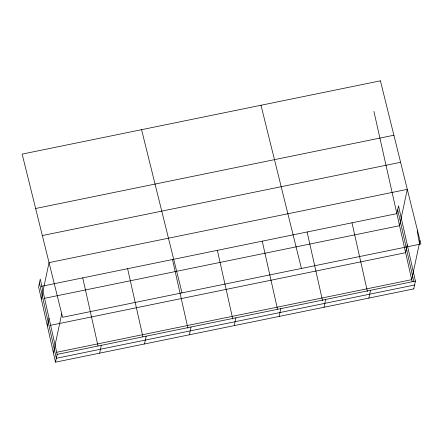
<?xml version="1.0" encoding="UTF-8"?>
<svg xmlns="http://www.w3.org/2000/svg" width="443" height="443" viewBox="0 0 443 443"><rect width="100%" height="100%" fill="white"/><g stroke="black" fill="none" stroke-linecap="round" stroke-linejoin="round"><path stroke-width="0.66" d="M41.31 298.975L49.04 262.616L407.3 189.344L399.569 225.703L43.984 298.427M47.368 325.959L49.023 318.168M53.42 352.938L61.732 313.843M55.497 362.169L57.153 354.378L40.258 279.112L38.602 286.903L55.497 362.169L413.878 288.875M99.642 353.143L101.297 345.352M144.518 343.962L146.173 336.171M189.388 334.786L191.044 326.995M234.264 325.611L235.92 317.819M279.134 316.429L280.79 308.638M324.01 307.254L325.666 299.462M368.881 298.078L370.536 290.287M407.283 244.896L405.627 252.687L50.042 325.411M419.997 240.571L411.685 279.666L56.765 352.257M413.756 288.897L415.412 281.106L398.517 205.84L396.862 213.631L41.277 286.355M35.628 208.498L393.893 135.226M42.334 235.554L400.594 162.288M57.153 354.378L415.534 281.084M414.582 285.004L56.322 358.276L39.427 283.011M260.993 105.251L301.428 268.447M141.572 129.677L182.007 292.873M397.692 209.738L413.845 281.709M373.914 111.392L412.128 281.648M351.991 222.812L367.402 291.483M307.115 231.988L322.532 300.659M262.245 241.164L277.506 309.181M217.369 250.345L232.785 319.015M172.493 259.52L187.91 328.191M127.623 268.696L142.89 336.713M82.747 277.877L98.014 345.889M419.455 243.102A11.59 1.058 78.4 0 1 417.45 230.31M380.41 80.831L22.15 154.103L62.59 317.293L420.85 244.027L380.41 80.831"/></g></svg>
